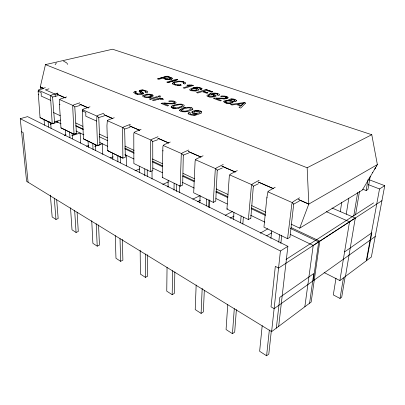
<?xml version="1.0" encoding="UTF-8"?>
<svg xmlns="http://www.w3.org/2000/svg" width="405" height="405" viewBox="0 0 405 405"><rect width="100%" height="100%" fill="white"/><g stroke="black" fill="none" stroke-linecap="round" stroke-linejoin="round"><path stroke-width="0.61" d="M150.351 171.583L133.863 163.519L133.787 133.802L134.141 132.567L151.03 140.049L152.726 141.527L152.817 170.581L150.351 171.583L150.665 141.31L151.03 140.049L151.941 139.264L158.006 136.723M157.621 78.899L167.032 76.206L171.669 77.866L172.368 78.626C169.563 80.716 165.605 79.284 162.653 78.195L158.795 79.314L157.621 78.884L167.032 76.221L170.394 77.375M82.296 110.884L83.44 138.854L97.524 145.744L99.964 144.894L98.739 117.556L96.982 116.108L82.605 109.74L82.296 110.884L85.83 112.453L85.794 116.205L96.603 121.075L97.524 145.744L83.44 138.854M159.889 98.628L161.023 98.258L159.955 97.858L152.417 100.202L153.601 100.678C156.127 100.303 159.251 97.98 161.843 99.478C166.121 99.605 160.856 98 159.889 98.612M134.197 91.92L135.351 91.368L135.984 93.059L137.978 93.854L141.35 93.697L141.34 93.008L139.092 91.378L139.447 90.457M163.25 145.461L181.653 153.617L183.298 155.105L182.665 185.085L180.2 186.184L162.268 177.415L162.871 146.742L163.25 145.461L164.162 144.656L170.232 142.028M167.964 82.534L166.759 82.093L176.175 79.34L177.38 79.755L167.964 82.534L177.38 79.755M167.052 267.249L166.754 291.16L172.181 294.673L174.433 293.336L174.849 271.887M168.055 187.206L168.146 180.286M96.603 121.075L96.982 116.108L97.863 115.4L103.857 113.233M172.181 294.673L172.601 270.646M173.998 190.173L174.12 183.212M176.175 79.355L177.38 79.77M176.403 191.6L176.55 184.027M180.296 84.67C182.721 85.369 179.764 84.797 175.152 84.442M179.698 110.398L179.709 110.044C182.275 107.639 186.346 107.173 189.748 107.295M179.602 192.507L179.754 185.551M180.2 186.184L181.258 154.928L181.653 153.617L182.574 152.781L188.649 150.017M189.089 112.549L190.456 112.975L189.935 113.339L190.021 113.962L191.904 114.559L196.85 113.861A7.776 2.82 1.6 0 0 197.022 113.8M195.848 88.447L193.853 88.361M201.842 88.999L201.169 89.424L199.883 89.039L200.409 88.558M201.169 89.424L199.883 89.024M203.224 91.272L206.115 90.325L211.526 92.198L212.625 91.829L205.902 89.525L196.501 92.548L197.812 93.008L202.115 91.611L206.793 93.251L207.902 92.877L203.224 91.257L207.902 92.892M196.162 285.009L195.215 309.582L201.093 313.384L203.34 311.936L204.322 290.456M199.832 202.854L200.1 195.919M205.902 89.54L212.62 91.844M201.093 313.384L202.191 288.35M206.327 205.993L206.631 199.113M208.661 207.284L209.005 199.802M209.456 207.613L209.81 200.075M195.514 159.757L215.673 168.688L217.247 170.176L215.738 201.158L213.278 202.368L193.686 192.785L195.104 161.089L195.514 159.757L196.44 158.902L203.082 155.783M213.278 202.368L215.247 170.049L215.673 168.688L216.604 167.797L223.236 164.511M178.529 108.231C176.19 108.54 172.935 109.077 171.173 107.122L171.194 106.773M232.323 101.539L235.072 101.594M250.816 218.204L248.376 219.535L226.937 209.051L229.296 176.307L229.736 174.914L230.673 174.008L237.29 170.601M227.752 304.585L226.071 329.554L232.455 333.685L234.692 332.105L236.388 309.567M233.488 219.333L233.953 212.478M243.491 103.376L243.749 103.169L237.457 104.186L241.167 105.477L242.605 104.131M243.972 102.581L230.455 104.47L231.979 105.006L236.034 104.389L240.61 105.983L239.046 107.487L240.717 108.074L245.531 103.098L243.972 102.566L245.526 103.113M232.455 333.685L234.298 308.59M240.59 222.866L241.096 215.976M242.833 224.046L243.354 217.171M229.736 174.914L251.844 184.71L253.333 186.204L250.816 218.204M185.576 82.914L185.53 83.465L184.903 83.997L183.399 83.648L183.88 83.243M248.376 219.535L251.383 186.133L251.844 184.71L252.786 183.764L259.124 180.286M262.202 325.61L259.635 351.282L266.591 355.782L268.804 354.056L271.335 330.824M270.92 238.439L271.674 230.931M266.819 197.858L263.959 227.159L287.55 238.697L289.955 237.229L293.701 204.13L292.334 202.647L267.938 191.838L266.819 197.858L267.371 197.777M266.591 355.782L269.35 329.989M278.736 242.236L279.536 234.778M280.852 243.38L281.743 235.219M271.613 331.644L280.417 250.999L287.884 246.321L27.565 116.615L20.25 118.7L26.603 181.324L271.613 331.644L311.161 302.049L319.778 241.177L291.21 227.645M276.337 328.121L279.815 297.376L313.759 273.552L309.592 303.239M278.675 326.359L287.884 246.321M287.55 238.697L291.828 204.135L292.334 202.647L293.276 201.629L299.523 197.797M304.838 306.782L313.212 245.46L355.291 218.017L332.044 208.038M313.227 280.726L318.695 241.886L290.339 228.41M340.271 211.795L341.719 202.459M183.88 83.258L183.941 82.873L182.852 82.2A3.999 1.291 1.3 0 0 177.593 81.896L174.626 82.807M335.983 278.195L333.305 294.901L340.003 298.439L341.724 297.093L345.166 276.62M346.245 214.189L348.816 198.141M324.116 272.555L339.876 280.574L349.525 221.778L326.349 211.673M340.003 298.439L343.425 277.921M353.742 216.073L357.676 192.486M355.539 214.908L359.498 191.383M345.47 276.377L355.291 218.017M362.698 189.17L366.14 190.527L368.054 179.542M370.2 176.474L367.958 189.413L366.14 190.527M366.292 260.795L379.515 188.958L384.75 185.677L369.4 179.84M366.717 260.491L371.82 232.799L344.579 251.92M384.75 185.677L371.36 257.008L339.876 280.574M58.912 61.53L45.451 64.618L40.282 86.948L41.219 89.47M219.313 95.018L219.424 94.547L219.004 94.092L217.232 93.423M38.85 90.507L38.399 90.153L50.787 95.641L52.569 97.053L54.614 122.857L52.215 123.581L40.044 117.627L38.131 91.226L38.399 90.153L39.244 89.535L45.314 87.677M143.208 92.917L143.436 93.342L142.945 94.021M59.687 99.584L59.434 104.313L60.958 127.853L74.034 134.252L76.454 133.468L74.788 106.92L73.011 105.487L59.687 99.584L60.542 98.931L66.683 96.942M107.345 120.7L106.93 125.737L107.669 150.706L122.887 158.147L125.342 157.226L124.634 129.053L122.907 127.59L107.345 120.7L108.231 119.976L114.245 117.744M236.631 100.511L236.495 101.022L235.072 101.609M143.208 92.932L140.737 91.059L142.008 90.517M201.842 89.014L201.989 88.563C198.46 86.073 192.967 87.262 189.636 89.535L189.91 90.163L190.993 90.725M226.385 97.494L224.476 96.603L221.53 96.78C217.682 95.565 227.802 95.656 228.04 97.59L227.873 98.116L226.111 98.774L218.416 98.719M226.385 97.478L224.967 98.248M234.88 100.713L234.738 100.096L234.166 99.827A2.273 0.78 2.9 0 0 231.675 99.574L230.42 100.283L231.26 100.865L232.921 101.149L234.88 100.698M201.032 113.167C197.225 114.949 191.661 116.569 188.117 113.577L188.31 113.035M232.328 101.523L232.926 102.364L232.627 102.759C229.903 103.918 226.03 103.786 223.838 101.68L224.046 101.088M231.184 102.303L231.326 101.903M299.705 228.162L308.807 204.064L307.152 167.756L371.77 134.718L377.369 164.612L362.343 190.097L299.705 228.162L291.114 224.127M135.827 92.158L135.705 93.914C138.11 94.638 141.127 95.134 143.345 93.687M225.803 102.176L225.494 101.761L226.273 101.078M225.494 101.782L226.273 101.093L228.223 100.82L230.288 101.179L231.326 101.918M141.294 90.659L142.884 90.512L144.934 90.993L146.043 91.727L145.213 92.421L146.483 92.836A4.025 1.347 0.2 0 0 147.268 91.191L142.955 89.961L139.447 90.472L142.727 92.527L141.558 93.525M174.474 102.409L173.73 103.032L171.634 103.31M369.056 178.706L369.35 178.21M370.231 176.717L370.408 176.418M372.59 172.707L372.772 172.409M374.676 169.179L374.853 168.875M375.03 168.571L375.212 168.267M375.273 168.166L375.45 167.857M375.572 167.655L375.749 167.351M376.473 166.131L376.65 165.822M199.037 112.995L200.161 112.15L199.974 111.729L198.354 111.132L195.863 111.137L193.97 111.79L193.717 112.225L193.939 112.651L195.605 113.284L199.042 112.98M133.812 92.553L134.197 91.905M191.864 112.114L192.264 111.461M198.652 89.758L198.313 90.305L195.807 91.095L190.993 90.71M55.095 64.734L56.396 62.907M171.194 106.793L172.16 105.923L174.433 105.001M208.671 96.167L208.464 95.752L209.491 95.003M208.464 95.767L208.777 95.357M228.876 99.827L229.119 99.529C231.473 98.577 234.728 98.769 236.631 100.531M201.032 113.182L201.715 112.377L201.386 111.613L200.222 110.96M142.722 95.909L143.309 95.266M267.938 191.838L268.88 190.866L275.187 187.247M151.546 95.772L148.574 96.992M241.167 105.477L243.491 103.361M172.312 83.258C175.871 80.514 181.87 80.418 185.576 82.929M191.575 107.72L192.719 108.403L192.815 109.127C190.082 111.299 186.275 111.998 182.837 111.78M191.945 109.897L192.815 109.127M174.626 82.792L173.958 83.389L174.201 83.962L175.152 84.458M134.141 132.567L135.037 131.807L141.092 129.387M166.07 78.681L169.057 79.086L170.373 78.752L170.419 78.114M181.445 110.59L181.415 110.099L182.25 109.497M181.415 110.114L184.234 108.717L188.376 107.791M181.769 106.287L182.589 105.68L182.549 105.224L180.994 104.622M375.222 236.495L274.139 308.65L271.021 306.833L275.324 266.353L278.569 268.075L381.955 200.642M180.017 109.628L180.655 109.183M171.512 106.373L172.16 105.938M219.313 95.003L218.654 95.448L217.313 95.033L217.758 94.38M285.95 259.489L373.607 202.864M188.31 113.051L189.089 112.534M266.687 235.801L271.573 232.931M260.263 233.184L267.877 228.785M308.807 204.064L298.576 199.599L308.802 204.074L377.374 164.597M293.701 204.13L299.244 201.088M140.165 250.219L140.413 274.109L145.441 277.364L147.693 276.134L147.602 254.699M231.184 102.288L230.582 102.622A2.759 0.957 2.8 0 1 227.509 102.784L225.803 102.161M225.787 98.056L226.279 97.797M224.046 101.103L227.002 100.263M230.202 218.168L234.039 216.138M225.139 215.328L232.424 211.542M226.937 209.046L227.554 208.732M115.263 235.649L115.972 258.284L120.644 261.311L122.882 260.172L122.356 239.365M135.827 92.173L136.596 91.768L135.351 91.383M193.97 111.805L194.709 111.436M253.333 186.204L258.446 183.728M173.912 103.766L175.876 103.062L176.16 102.526L174.697 101.407M192.264 111.476C195.023 109.993 198.698 109.968 201.386 111.628M214.802 96.866L215.804 96.36L216.113 95.808L215.769 95.256M197.64 201.609L200.455 200.257M91.738 220.69L92.882 243.339L97.225 246.154L99.453 245.096L98.547 224.907M192.719 199.149L200.035 195.696M214.174 96.081L211.258 96.775L208.671 96.152M192.233 88.994L191.17 89.718L192.79 90.614L196 90.361L196.997 89.672L195.316 88.811M191.504 89.333L193.2 88.781L195.316 88.822M70.521 207.755L72.009 229.827L76.069 232.46L78.281 231.473L77.077 212.124M217.247 170.176L222.406 167.938M167.214 186.665L168.364 186.158M162.689 184.402L168.429 181.921M162.268 177.415L162.886 177.152M142.722 95.894L142.97 96.527C145.876 98.253 149.673 97.868 152.644 96.496L153.176 95.874L152.908 95.256L151.88 94.694M50.352 195.139L52.169 216.984L55.971 219.449L58.163 218.528L56.69 199.756M171.168 79.334L171.993 78.995M173.148 82.488L174.803 81.825M143.309 95.281L146.858 94.228L150.503 94.335M150.012 96.653L151.095 96.223L151.546 95.788L151.435 95.367L148.686 94.689L145.957 95.14M134.976 170.804L139.654 168.941M183.298 155.105L188.659 153.004M145.957 95.124L144.833 95.575L144.352 96.01L144.453 96.42M179.79 107.047L181.769 106.267M170.373 78.737L169.057 79.086M197.022 113.815L193.17 113.273L192.178 112.742L191.864 112.094M119.87 157.666L121.034 157.231M125.11 155.712L126.274 155.277L126.492 165.954M110.18 157.91L113.086 156.836M152.726 141.527L158.087 139.619M173.132 105.487L176.99 104.308M108.282 150.488L107.669 150.706L122.887 158.147L122.563 128.805L122.907 127.59L123.798 126.846L130.41 124.305M57.748 93.064L51.637 95.003L50.787 95.641L50.504 96.734L52.215 123.581L40.044 117.627M94.694 146.413L102.369 143.745L102.789 154.406M86.381 146.256L88.736 145.446M86.903 140.545L87.51 140.343M124.634 129.053L129.985 127.312M60.958 127.858L74.034 134.252L76.454 133.468M71.751 135.731L80.124 133.017L80.691 143.041M64.223 135.417L66.015 134.84M90.006 106.804L83.476 109.051L82.605 109.74L83.05 110.099M150.432 99.458L157.97 97.109L156.796 96.663L149.258 98.992L150.432 99.443M98.739 117.556L104.055 115.957M79.82 102.809L73.877 104.819L73.011 105.487L72.713 106.616L74.034 134.252M50.276 124.335L58.123 121.961L56.558 121.206M54.746 121.753L60.441 120.037M49.127 122.067L49.724 121.89M217.232 93.439C213.754 92.77 209.623 93.297 206.884 95.575L207.203 96.233L209.856 97.19L214.802 96.851M209.415 94.076L210.752 93.682M74.788 106.92L80.063 105.452M179.79 107.031C177.633 107.649 174.965 108.661 172.894 107.295L172.879 106.834L173.725 106.242L175.714 105.487L178.99 104.662L180.994 104.642M57.905 93.687L54.928 94.522L55.526 96.299L57.793 95.696M48.975 88.837L45.365 89.834L54.726 93.925M182.923 108.236L185.485 107.528M178.529 108.246L183.298 106.621L184.189 105.872L184.118 105.163L181.217 104.08L176.99 104.323M193.853 88.376L196.359 87.799M52.569 97.053L55.526 96.299M157.975 99.301L158.395 99.195M212.387 96.679L214.412 95.712L212.63 94.81L209.491 95.018M226.117 98.759L227.089 98.521M174.97 103.503L172.56 103.898L163.762 103.69L168.657 105.568L167.417 105.989L161.069 103.371A3.129 1.104 0.7 0 1 161.873 103.209L162.901 103.108M149.212 97.549L151.273 97.073M194.947 90.588L196 90.345M59.459 61.403L112.57 49.218L371.77 134.718M140.955 93.874L143.436 93.342M193.56 87.733L194.83 87.465M140.039 90.244L142.955 89.976M213.617 93.747L211.101 94.355L214.042 94.583M178.018 104.855L178.99 104.677M195.19 88.017L197.407 87.723L199.7 88.007M182.042 110.96C185.151 111.76 188.563 110.545 191.19 108.915L190.522 108.069L188.376 107.806M184.918 111.841L187.176 111.532M193.711 115.192L196.157 114.888M172.312 83.243L172.596 84.032L175.724 85.227L181.222 85.202M225.914 100.379L229.336 100.486L228.946 100.131M146.858 94.243L147.886 94.152M148.574 96.977L146.033 97.013L144.453 96.405M147.364 94.81L148.686 94.704M213.617 93.763L216.062 93.727L217.758 94.395M224.967 98.233L216.427 98.121M195.863 111.152L198.354 111.147M195.058 110.519L198.663 110.56M213.263 93.221L214.442 93.155M196.045 87.298L197.205 87.232M193.2 88.796L194.268 88.741M189.338 85.02L193.762 85.354L184.315 88.27L183.141 87.844L190.527 85.576C188.857 85.495 183.789 85.08 189.338 85.03M162.618 150.852L163.195 150.827M228.936 103.452L230.587 103.381M216.817 98.673L216.26 98.714L221.388 100.511L220.269 100.896L213.587 98.39A3.048 1.048 2.4 0 1 214.331 98.253L216.427 98.101M230.784 99.043L232.176 98.987M162.901 103.123L171.634 103.295M223.054 98.901L224.831 98.886M216.817 98.693L217.429 98.673M177.456 85.425L179.314 85.42M164.065 103.088L165.473 103.108M190.725 85.106L191.985 85.131M160.942 98.572L161.696 98.587M197.407 87.738L198.394 87.758M59.434 104.313L60.011 104.328M174.484 107.902L175.785 107.943M183.075 111.198L184.391 111.238M217.429 98.688L220.097 98.785M38.212 94.74L38.784 94.76M219.525 98.202L222.072 98.314M165.984 103.715L167.7 103.796M148.908 94.157L149.734 94.218M215.698 93.702L216.062 93.742M215.419 93.175L216.351 93.272M160.39 98.997L160.912 99.063M167.164 78.985L168.156 79.117M142.884 90.528L143.871 90.669M228.152 100.319L229.331 100.506L228.876 99.812M195.848 88.432L197.458 88.786L198.652 89.773M199.068 87.348L199.918 87.505M150.503 94.319L152.908 95.271M181.891 81.4L183.931 81.896M189.748 107.279L191.575 107.735M174.231 108.469L171.786 107.73M182.832 111.795L180.336 111.021M149.86 94.785L150.832 95.028M224.476 96.587L225.428 96.83M233.66 99.124L235.082 99.493M225.55 102.845L227.185 103.275M224.897 96.137L226.4 96.537M164.941 78.99L166.759 79.491M196.714 88.594L197.458 88.801M214.042 94.567L215.769 95.271M162.248 98.663L162.714 98.795M174.697 101.422C174.256 100.642 165.873 100.587 169.624 101.68L172.702 101.493L174.474 102.424M166.07 78.691L163.762 77.882L167.108 76.925L170.419 78.13M169.761 77.836L170.272 78.054M368.302 184.629L379.515 188.958M45.451 64.618L307.152 167.756M217.05 93.965L217.374 94.097M199.7 87.991L200.409 88.573M88.366 107.927L79.734 104.166L88.366 107.922M200.961 157.029L188.396 151.551L200.961 157.034M273.365 188.603L258.329 182.048L273.36 188.614M38.131 91.226L41.173 92.583L41.249 96.106L50.559 100.308M231.265 100.85L230.42 100.268M53.541 112.57L60.259 115.724M75.73 122.988L82.873 126.34M99.392 134.101L107.365 137.842M124.993 146.119L134.101 150.397M152.371 158.973L162.349 163.66M183.009 173.36L194.329 178.676M216.159 188.927L228.01 194.491M251.672 205.603L265.66 212.169M234.738 100.111L234.161 99.843A2.273 0.78 2.9 0 0 231.675 99.59M124.77 148.033L133.903 152.351M152.746 161.256L162.451 165.842M183.004 175.557L194.425 180.954M216.118 191.206L227.539 196.607M251.515 207.937L265.219 214.412M75.806 125.596L83.238 129.114M99.235 136.693L107.806 140.753M124.942 148.873L134.085 153.206M152.371 161.868L162.653 166.738M182.655 176.215L194.081 181.627M215.794 191.914L227.792 197.599M251.216 208.696L265.503 215.46M75.877 126.061L83.177 129.529M144.934 90.993L146.043 91.743M55.996 121.373L61.12 123.844M75.912 130.982L83.881 134.825M99.792 142.504L107.781 146.357M124.851 154.594L133.959 158.988M152.736 168.045L162.41 172.712M182.326 182.321L194.278 188.087M215.9 198.516L227.281 204.009M250.614 215.263L264.84 222.127M290.446 234.48L313.212 245.46M213.551 95.048L214.194 95.367M135.705 93.914L133.812 92.537M20.25 118.7L280.417 250.999M135.984 93.044L136.895 93.509L137.305 94.375M63.438 61.039L66.678 62.891L67.767 64.38M21.571 131.726L23.105 132.541L28.092 182.24M192.178 112.727L193.17 113.273M181.445 110.575L182.042 110.975M172.894 107.31L173.477 107.684M140.955 92.735L139.472 91.732M171.669 77.866L172.257 78.251M179.911 110.707L180.336 111.036M227.559 97.058L228.04 97.605M201.604 88.143L201.984 88.579M223.838 101.665L224.329 102.273M140.737 91.044L141.006 91.388M188.117 113.562L188.512 114.088M179.698 110.383L179.911 110.727M171.173 107.107L171.371 107.426M173.958 83.374L174.201 83.946M42.312 88.498L42.515 89.085M232.829 101.969L232.926 102.379M44.044 119.581L44.515 125.236M48.104 121.566L48.549 127.16M54.26 198.126L55.971 219.449M50.64 122.745L51.086 128.415M65.256 129.954L65.635 135.579M69.614 132.091L69.974 137.74M74.667 210.57L76.069 232.46M72.146 133.199L72.495 138.839M88.062 141.117L88.381 147.435M96.172 223.681L97.225 246.154M92.76 143.41L93.049 149.668M95.276 144.448L95.56 150.69M112.661 153.146L112.858 159.448M117.733 155.631L117.906 161.868M120.022 238.565L120.644 261.311M120.234 156.619L120.396 162.937M139.269 166.166L139.335 172.454M144.767 168.855L144.808 175.81M145.299 253.991L145.441 277.364M147.238 169.761L147.268 176.702M152.027 170.849L152.032 179.04M158.178 96.238L159.352 96.699L160.8 96.233L159.626 95.793L158.178 96.253M43.624 88.417L40.282 86.959L43.624 88.406M65.316 97.878L57.201 94.34L65.316 97.868M112.58 118.488L103.918 114.711L112.58 118.483M139.674 130.304L129.549 125.889L139.674 130.304M168.758 142.985L157.854 138.232L168.753 142.99M235.224 171.973L221.915 166.172L235.219 171.978"/></g></svg>
